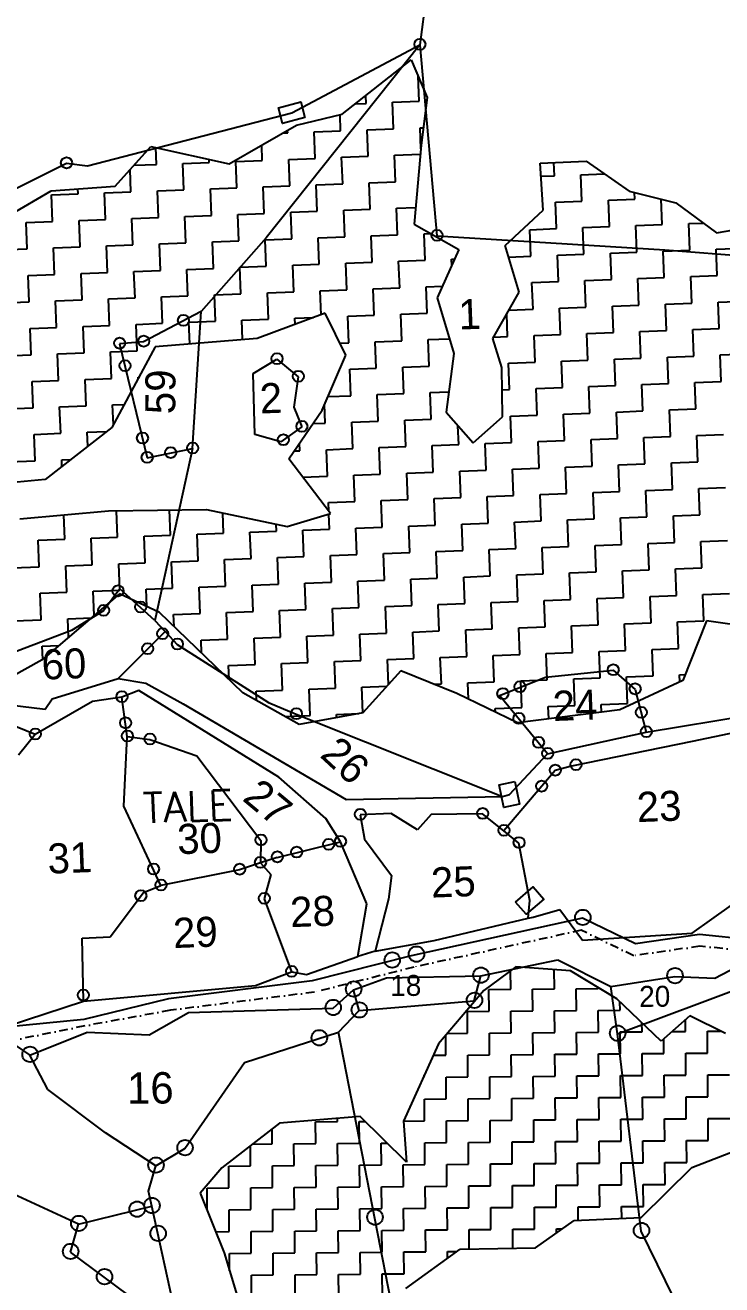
# Model space of a CAD drawing. Header units: metres. Extents: x 291285 to 296393, y 1982985 to 1990470.
# Drawn here: x 292366 to 292771, y 1986529 to 1987261 of the extents above; entities that cross this region are included whole.
import ezdxf

# ---------------------------------------------------------------- set-up
doc = ezdxf.new("R2010")
doc.units = ezdxf.units.M
doc.linetypes.add('DASHDOT', pattern=[1, 0.5, -0.25, 0, -0.25])
for name, color, linetype in [('OFF', 1, 'Continuous'), ('POLY_HATCH', 12, 'Continuous'), ('POLY_PARCEL', 6, 'Continuous'), ('POLY_ROAD', 30, 'Continuous'), ('POLY_WATER', 4, 'Continuous'), ('SYM_STONE', 1, 'Continuous'), ('TEXT_MAPIN', 7, 'Continuous'), ('TEXT_PARCEL', 7, 'Continuous'), ('V_BOUND_LINE', 7, 'Continuous'), ('V_BOUND_STREAM_LINE', 7, 'DASHDOT')]:
    doc.layers.add(name, color=color, linetype=linetype)
doc.styles.get("Standard").update_dxf_attribs({"font": 'simplex.shx'})
doc.styles.add('TEXT_MAP', font='')
doc.styles.get('TEXT_MAP').set_extended_font_data('Kruti Dev 050')

msp = doc.modelspace()

# ---------------------------------------------------------------- linework, layer by layer
for points in [[(292528.97, 1987207.7), (292515.9, 1987204.3), (292513.56, 1987213.34), (292526.62, 1987216.74)], [(292650.98, 1986821.93), (292653.79, 1986808.73), (292644.65, 1986806.78), (292641.84, 1986819.99)], [(292651.48, 1986751.86), (292661.69, 1986760.69), (292667.8, 1986753.62), (292657.58, 1986744.8)]]:
    msp.add_lwpolyline(points, close=True)
at = {"layer": 'OFF'}
msp.add_line((292569.85, 1986723.25), (292559.66, 1986720.15), dxfattribs=at)
at = {"layer": 'POLY_HATCH'}
for p, q in [((292550.65, 1987209.56), (292590.71, 1987241.21)), ((292590.71, 1987241.21), (292600.07, 1987219.31)), ((292600.07, 1987219.31), (292596.54, 1987191.68)), ((292524.03, 1987203.3), (292550.65, 1987209.56)), ((292484.93, 1987180.86), (292524.03, 1987203.3)), ((292596.54, 1987191.68), (292592.41, 1987145.7)), ((292418.61, 1987167.84), (292439.34, 1987190.89)), ((292439.34, 1987190.89), (292484.93, 1987180.86)), ((292665.73, 1987181.24), (292692.55, 1987182.27)), ((292667.44, 1987153.81), (292665.73, 1987181.24)), ((292692.55, 1987182.27), (292717.46, 1987164.89)), ((292357.67, 1987151.1), (292381.37, 1987165.1)), ((292381.37, 1987165.1), (292418.61, 1987167.84)), ((292717.46, 1987164.89), (292744.58, 1987158.07)), ((292744.58, 1987158.07), (292768.17, 1987140.65)), ((292645.29, 1987133.32), (292667.44, 1987153.81)), ((292592.41, 1987145.7), (292618.52, 1987130.99)), ((292768.17, 1987140.65), (292797.46, 1987145.7)), ((292653.54, 1987106.14), (292645.29, 1987133.32)), ((292618.52, 1987130.99), (292605.84, 1987103)), ((292638.19, 1987079.37), (292653.54, 1987106.14)), ((292605.84, 1987103), (292615.59, 1987070.65)), ((292540.67, 1987093.96), (292501.27, 1987079.36)), ((292552.74, 1987069.55), (292540.67, 1987093.96)), ((292441.84, 1987074.46), (292416.77, 1987027.68)), ((292501.27, 1987079.36), (292441.84, 1987074.46)), ((292643.42, 1987062.55), (292638.19, 1987079.37)), ((292538.9, 1987037.59), (292552.74, 1987069.55)), ((292615.59, 1987070.65), (292611.01, 1987036.43)), ((292643.87, 1987033.76), (292643.42, 1987062.55)), ((292519.67, 1987009.36), (292538.9, 1987037.59)), ((292611.01, 1987036.43), (292626.76, 1987018.7)), ((292626.76, 1987018.7), (292643.87, 1987033.76)), ((292416.77, 1987027.68), (292377.97, 1986997.39)), ((292543.82, 1986977.56), (292519.67, 1987009.36)), ((292377.97, 1986997.39), (292332.94, 1986993.04)), ((292363.12, 1986974.56), (292414.7, 1986979.15)), ((292414.7, 1986979.15), (292471.66, 1986980.03)), ((292471.66, 1986980.03), (292518.56, 1986970.04)), ((292518.56, 1986970.04), (292543.82, 1986977.56)), ((292421.14, 1986930.96), (292376.09, 1986892.57)), ((292444.48, 1986920.07), (292421.14, 1986930.96)), ((292492.78, 1986873.48), (292444.48, 1986920.07)), ((292762.4, 1986915.23), (292748.66, 1986880.66)), ((292798.63, 1986910.07), (292762.4, 1986915.23)), ((292376.09, 1986892.57), (292343.38, 1986874.3)), ((292584.67, 1986886.16), (292562.67, 1986861.75)), ((292617.27, 1986873.01), (292584.67, 1986886.16)), ((292748.66, 1986880.66), (292711.97, 1986863.55)), ((292525.59, 1986855.09), (292492.78, 1986873.48)), ((292652.64, 1986856.04), (292617.27, 1986873.01)), ((292711.97, 1986863.55), (292652.64, 1986856.04)), ((292562.67, 1986861.75), (292525.59, 1986855.09)), ((292651.58, 1986714.21), (292633.03, 1986700.46)), ((292683.37, 1986711.95), (292651.58, 1986714.21)), ((292710.23, 1986695.54), (292683.37, 1986711.95)), ((292633.03, 1986700.46), (292606.56, 1986669.5)), ((292736.15, 1986671.06), (292710.23, 1986695.54)), ((292752.68, 1986685.81), (292736.15, 1986671.06)), ((292773.44, 1986675.4), (292752.68, 1986685.81)), ((292606.56, 1986669.5), (292586.25, 1986624.48)), ((292514.14, 1986623.39), (292480.56, 1986597.42)), ((292561.01, 1986627.3), (292514.14, 1986623.39)), ((292587.96, 1986600.81), (292561.01, 1986627.3)), ((292586.25, 1986624.48), (292587.96, 1986600.81)), ((292753.9, 1986597.63), (292789.59, 1986611.53)), ((292480.56, 1986597.42), (292468.08, 1986582.7)), ((292724.38, 1986568.67), (292753.9, 1986597.63)), ((292468.08, 1986582.7), (292481.98, 1986548.04)), ((292663, 1986551.03), (292685.57, 1986566.84)), ((292685.57, 1986566.84), (292724.38, 1986568.67)), ((292481.98, 1986548.04), (292491.83, 1986515.37)), ((292587.55, 1986527.24), (292619.13, 1986550.17)), ((292619.13, 1986550.17), (292663, 1986551.03))]:
    msp.add_line(p, q, dxfattribs=at)
at = {"layer": 'POLY_HATCH', "linetype": 'Continuous'}
for p, q in [((292578.93, 1987231.9), (292579.32, 1987231.92)), ((292579.32, 1987231.92), (292579.31, 1987232.2)), ((292595.3, 1987217.12), (292594.73, 1987231.8)), ((292558.43, 1987215.7), (292564.52, 1987215.94)), ((292564.52, 1987215.94), (292564.35, 1987220.38)), ((292579.91, 1987216.53), (292595.3, 1987217.12)), ((292580.5, 1987201.14), (292579.91, 1987216.53)), ((292549.72, 1987199.96), (292549.37, 1987209.26)), ((292515.96, 1987198.67), (292518.95, 1987198.78)), ((292518.95, 1987198.78), (292518.89, 1987200.35)), ((292534.34, 1987199.37), (292549.72, 1987199.96)), ((292534.92, 1987183.98), (292534.34, 1987199.37)), ((292565.11, 1987200.55), (292580.5, 1987201.14)), ((292565.7, 1987185.16), (292565.11, 1987200.55)), ((292595.89, 1987201.73), (292597.83, 1987201.8)), ((292596.35, 1987189.57), (292595.89, 1987201.73)), ((292504.15, 1987182.8), (292503.81, 1987191.69)), ((292442.6, 1987180.44), (292442.22, 1987190.26)), ((292550.31, 1987184.57), (292565.7, 1987185.16)), ((292550.9, 1987169.18), (292550.31, 1987184.57)), ((292581.09, 1987185.75), (292596.06, 1987186.33)), ((292581.68, 1987170.36), (292581.09, 1987185.75)), ((292427.8, 1987164.47), (292427.3, 1987177.5)), ((292429.49, 1987179.94), (292442.6, 1987180.44)), ((292457.99, 1987181.03), (292473.37, 1987181.62)), ((292458.57, 1987165.65), (292457.99, 1987181.03)), ((292473.37, 1987181.62), (292473.3, 1987183.42)), ((292488.76, 1987182.21), (292504.15, 1987182.8)), ((292489.35, 1987166.82), (292488.76, 1987182.21)), ((292519.54, 1987183.39), (292534.92, 1987183.98)), ((292520.13, 1987168), (292519.54, 1987183.39)), ((292674.01, 1987173.9), (292673.71, 1987181.54)), ((292566.29, 1987169.77), (292581.68, 1987170.36)), ((292566.88, 1987154.39), (292566.29, 1987169.77)), ((292666.21, 1987173.6), (292674.01, 1987173.9)), ((292689.39, 1987174.49), (292702.95, 1987175.01)), ((292689.98, 1987159.1), (292689.39, 1987174.49)), ((292381.63, 1987162.7), (292397.02, 1987163.29)), ((292382.22, 1987147.31), (292381.63, 1987162.7)), ((292397.02, 1987163.29), (292396.91, 1987166.25)), ((292412.41, 1987163.88), (292427.8, 1987164.47)), ((292413, 1987148.49), (292412.41, 1987163.88)), ((292443.19, 1987165.06), (292458.57, 1987165.65)), ((292443.78, 1987149.67), (292443.19, 1987165.06)), ((292473.96, 1987166.24), (292489.35, 1987166.82)), ((292474.55, 1987150.85), (292473.96, 1987166.24)), ((292504.74, 1987167.41), (292520.13, 1987168)), ((292505.33, 1987152.03), (292504.74, 1987167.41)), ((292535.51, 1987168.59), (292550.9, 1987169.18)), ((292536.1, 1987153.21), (292535.51, 1987168.59)), ((292720.76, 1987160.28), (292720.61, 1987164.1)), ((292582.27, 1987154.98), (292593.28, 1987155.4)), ((292582.86, 1987139.59), (292582.27, 1987154.98)), ((292674.6, 1987158.51), (292689.98, 1987159.1)), ((292675.19, 1987143.13), (292674.6, 1987158.51)), ((292705.37, 1987159.69), (292720.76, 1987160.28)), ((292705.96, 1987144.31), (292705.37, 1987159.69)), ((292736.74, 1987145.48), (292736.17, 1987160.19)), ((292397.61, 1987147.9), (292413, 1987148.49)), ((292398.2, 1987132.51), (292397.61, 1987147.9)), ((292428.39, 1987149.08), (292443.78, 1987149.67)), ((292428.98, 1987133.69), (292428.39, 1987149.08)), ((292459.16, 1987150.26), (292474.55, 1987150.85)), ((292459.75, 1987134.87), (292459.16, 1987150.26)), ((292489.94, 1987151.44), (292505.33, 1987152.03)), ((292490.53, 1987136.05), (292489.94, 1987151.44)), ((292520.72, 1987152.62), (292536.1, 1987153.21)), ((292521.31, 1987137.23), (292520.72, 1987152.62)), ((292551.49, 1987153.8), (292566.88, 1987154.39)), ((292552.08, 1987138.41), (292551.49, 1987153.8)), ((292366.84, 1987146.72), (292382.22, 1987147.31)), ((292367.43, 1987131.33), (292366.84, 1987146.72)), ((292598.25, 1987140.18), (292601.95, 1987140.32)), ((292598.84, 1987124.79), (292598.25, 1987140.18)), ((292659.8, 1987142.54), (292675.19, 1987143.13)), ((292660.39, 1987127.15), (292659.8, 1987142.54)), ((292690.57, 1987143.72), (292705.96, 1987144.31)), ((292691.16, 1987128.33), (292690.57, 1987143.72)), ((292721.35, 1987144.89), (292736.74, 1987145.48)), ((292721.94, 1987129.51), (292721.35, 1987144.89)), ((292752.13, 1987146.07), (292760.4, 1987146.39)), ((292752.72, 1987130.69), (292752.13, 1987146.07)), ((292413.59, 1987133.1), (292428.98, 1987133.69)), ((292414.18, 1987117.71), (292413.59, 1987133.1)), ((292444.37, 1987134.28), (292459.75, 1987134.87)), ((292444.96, 1987118.89), (292444.37, 1987134.28)), ((292475.14, 1987135.46), (292490.53, 1987136.05)), ((292475.73, 1987120.07), (292475.14, 1987135.46)), ((292505.92, 1987136.64), (292521.31, 1987137.23)), ((292506.51, 1987121.25), (292505.92, 1987136.64)), ((292536.69, 1987137.82), (292552.08, 1987138.41)), ((292537.28, 1987122.43), (292536.69, 1987137.82)), ((292567.47, 1987139), (292582.86, 1987139.59)), ((292568.06, 1987123.61), (292567.47, 1987139)), ((292352.04, 1987130.74), (292367.43, 1987131.33)), ((292382.81, 1987131.92), (292398.2, 1987132.51)), ((292383.4, 1987116.53), (292382.81, 1987131.92)), ((292647.32, 1987126.65), (292660.39, 1987127.15)), ((292675.78, 1987127.74), (292691.16, 1987128.33)), ((292676.37, 1987112.35), (292675.78, 1987127.74)), ((292706.55, 1987128.92), (292721.94, 1987129.51)), ((292707.14, 1987113.53), (292706.55, 1987128.92)), ((292737.33, 1987130.1), (292752.72, 1987130.69)), ((292737.92, 1987114.71), (292737.33, 1987130.1)), ((292768.1, 1987131.28), (292783.49, 1987131.87)), ((292768.69, 1987115.89), (292768.1, 1987131.28)), ((292429.57, 1987118.3), (292444.96, 1987118.89)), ((292430.16, 1987102.91), (292429.57, 1987118.3)), ((292460.34, 1987119.48), (292475.73, 1987120.07)), ((292460.93, 1987104.09), (292460.34, 1987119.48)), ((292491.12, 1987120.66), (292506.51, 1987121.25)), ((292491.71, 1987105.27), (292491.12, 1987120.66)), ((292521.9, 1987121.84), (292537.28, 1987122.43)), ((292522.49, 1987106.45), (292521.9, 1987121.84)), ((292552.67, 1987123.02), (292568.06, 1987123.61)), ((292553.26, 1987107.63), (292552.67, 1987123.02)), ((292583.45, 1987124.2), (292598.84, 1987124.79)), ((292584.04, 1987108.81), (292583.45, 1987124.2)), ((292614.22, 1987125.38), (292616.01, 1987125.45)), ((292614.36, 1987121.81), (292614.22, 1987125.38)), ((292368.02, 1987115.94), (292383.4, 1987116.53)), ((292368.61, 1987100.56), (292368.02, 1987115.94)), ((292398.79, 1987117.12), (292414.18, 1987117.71)), ((292399.38, 1987101.73), (292398.79, 1987117.12)), ((292660.98, 1987111.76), (292676.37, 1987112.35)), ((292661.57, 1987096.37), (292660.98, 1987111.76)), ((292691.75, 1987112.94), (292707.14, 1987113.53)), ((292692.34, 1987097.55), (292691.75, 1987112.94)), ((292722.53, 1987114.12), (292737.92, 1987114.71)), ((292723.12, 1987098.73), (292722.53, 1987114.12)), ((292753.31, 1987115.3), (292768.69, 1987115.89)), ((292753.89, 1987099.91), (292753.31, 1987115.3)), ((292445.55, 1987103.5), (292460.93, 1987104.09)), ((292476.32, 1987104.68), (292491.71, 1987105.27)), ((292476.91, 1987089.3), (292476.32, 1987104.68)), ((292507.1, 1987105.86), (292522.49, 1987106.45)), ((292507.69, 1987090.47), (292507.1, 1987105.86)), ((292537.87, 1987107.04), (292553.26, 1987107.63)), ((292538.41, 1987093.12), (292537.87, 1987107.04)), ((292568.65, 1987108.22), (292584.04, 1987108.81)), ((292569.24, 1987092.83), (292568.65, 1987108.22)), ((292599.43, 1987109.4), (292608.9, 1987109.76)), ((292600.02, 1987094.01), (292599.43, 1987109.4)), ((292353.22, 1987099.97), (292368.61, 1987100.56)), ((292383.99, 1987101.14), (292399.38, 1987101.73)), ((292384.58, 1987085.76), (292383.99, 1987101.14)), ((292414.77, 1987102.32), (292430.16, 1987102.91)), ((292415.36, 1987086.94), (292414.77, 1987102.32)), ((292446.14, 1987088.12), (292445.55, 1987103.5)), ((292647.63, 1987095.84), (292661.57, 1987096.37)), ((292676.95, 1987096.96), (292692.34, 1987097.55)), ((292677.54, 1987081.57), (292676.95, 1987096.96)), ((292707.73, 1987098.14), (292723.12, 1987098.73)), ((292708.32, 1987082.75), (292707.73, 1987098.14)), ((292738.51, 1987099.32), (292753.89, 1987099.91)), ((292739.1, 1987083.93), (292738.51, 1987099.32)), ((292769.28, 1987100.5), (292784.67, 1987101.09)), ((292769.87, 1987085.11), (292769.28, 1987100.5)), ((292461.52, 1987088.71), (292476.91, 1987089.3)), ((292492.3, 1987089.89), (292507.69, 1987090.47)), ((292492.73, 1987078.65), (292492.3, 1987089.89)), ((292523.08, 1987091.06), (292533.98, 1987091.48)), ((292523.21, 1987087.49), (292523.08, 1987091.06)), ((292553.85, 1987092.24), (292569.24, 1987092.83)), ((292554.44, 1987076.86), (292553.85, 1987092.24)), ((292584.63, 1987093.42), (292600.02, 1987094.01)), ((292585.22, 1987078.04), (292584.63, 1987093.42)), ((292646.77, 1987080.39), (292646.27, 1987093.46)), ((292369.2, 1987085.17), (292384.58, 1987085.76)), ((292369.79, 1987069.78), (292369.2, 1987085.17)), ((292399.97, 1987086.35), (292415.36, 1987086.94)), ((292400.56, 1987070.96), (292399.97, 1987086.35)), ((292430.75, 1987087.53), (292446.14, 1987088.12)), ((292431.34, 1987072.14), (292430.75, 1987087.53)), ((292462.01, 1987076.12), (292461.52, 1987088.71)), ((292692.93, 1987082.16), (292708.32, 1987082.75)), ((292693.52, 1987066.78), (292692.93, 1987082.16)), ((292723.71, 1987083.34), (292739.1, 1987083.93)), ((292724.3, 1987067.96), (292723.71, 1987083.34)), ((292754.48, 1987084.52), (292769.87, 1987085.11)), ((292755.07, 1987069.13), (292754.48, 1987084.52)), ((292549.23, 1987076.66), (292554.44, 1987076.86)), ((292569.83, 1987077.45), (292585.22, 1987078.04)), ((292570.42, 1987062.06), (292569.83, 1987077.45)), ((292600.6, 1987078.63), (292613.04, 1987079.1)), ((292601.19, 1987063.24), (292600.6, 1987078.63)), ((292638.6, 1987080.08), (292646.77, 1987080.39)), ((292662.16, 1987080.98), (292677.54, 1987081.57)), ((292662.75, 1987065.6), (292662.16, 1987080.98)), ((292354.4, 1987069.19), (292369.79, 1987069.78)), ((292385.17, 1987070.37), (292400.56, 1987070.96)), ((292385.76, 1987054.98), (292385.17, 1987070.37)), ((292415.95, 1987071.55), (292431.34, 1987072.14)), ((292416.54, 1987056.16), (292415.95, 1987071.55)), ((292708.91, 1987067.37), (292724.3, 1987067.96)), ((292709.5, 1987051.98), (292708.91, 1987067.37)), ((292739.69, 1987068.54), (292755.07, 1987069.13)), ((292740.28, 1987053.16), (292739.69, 1987068.54)), ((292770.46, 1987069.72), (292785.85, 1987070.31)), ((292771.05, 1987054.34), (292770.46, 1987069.72)), ((292555.03, 1987061.47), (292570.42, 1987062.06)), ((292555.62, 1987046.08), (292555.03, 1987061.47)), ((292585.81, 1987062.65), (292601.19, 1987063.24)), ((292586.4, 1987047.26), (292585.81, 1987062.65)), ((292647.36, 1987065.01), (292662.75, 1987065.6)), ((292647.95, 1987049.62), (292647.36, 1987065.01)), ((292678.13, 1987066.19), (292693.52, 1987066.78)), ((292678.72, 1987050.8), (292678.13, 1987066.19)), ((292370.38, 1987054.39), (292385.76, 1987054.98)), ((292370.96, 1987039), (292370.38, 1987054.39)), ((292401.15, 1987055.57), (292416.54, 1987056.16)), ((292401.74, 1987040.18), (292401.15, 1987055.57)), ((292431.93, 1987056.75), (292432.36, 1987056.77)), ((292431.96, 1987056.01), (292431.93, 1987056.75)), ((292724.89, 1987052.57), (292740.28, 1987053.16)), ((292725.48, 1987037.18), (292724.89, 1987052.57)), ((292755.66, 1987053.75), (292771.05, 1987054.34)), ((292756.25, 1987038.36), (292755.66, 1987053.75)), ((292542.36, 1987045.57), (292555.62, 1987046.08)), ((292571.01, 1987046.67), (292586.4, 1987047.26)), ((292571.6, 1987031.28), (292571.01, 1987046.67)), ((292601.78, 1987047.85), (292612.59, 1987048.26)), ((292602.37, 1987032.46), (292601.78, 1987047.85)), ((292643.62, 1987049.45), (292647.95, 1987049.62)), ((292663.34, 1987050.21), (292678.72, 1987050.8)), ((292663.93, 1987034.82), (292663.34, 1987050.21)), ((292694.11, 1987051.39), (292709.5, 1987051.98)), ((292694.7, 1987036), (292694.11, 1987051.39)), ((292355.58, 1987038.41), (292370.96, 1987039)), ((292386.35, 1987039.59), (292401.74, 1987040.18)), ((292386.94, 1987024.21), (292386.35, 1987039.59)), ((292417.13, 1987040.77), (292423.93, 1987041.03)), ((292417.57, 1987029.17), (292417.13, 1987040.77)), ((292540.82, 1987030.1), (292540.4, 1987041.06)), ((292740.87, 1987037.77), (292756.25, 1987038.36)), ((292741.46, 1987022.38), (292740.87, 1987037.77)), ((292556.21, 1987030.69), (292571.6, 1987031.28)), ((292556.8, 1987015.3), (292556.21, 1987030.69)), ((292586.99, 1987031.87), (292602.37, 1987032.46)), ((292587.58, 1987016.48), (292586.99, 1987031.87)), ((292648.54, 1987034.23), (292663.93, 1987034.82)), ((292649.13, 1987018.84), (292648.54, 1987034.23)), ((292679.31, 1987035.41), (292694.7, 1987036)), ((292679.9, 1987020.02), (292679.31, 1987035.41)), ((292710.09, 1987036.59), (292725.48, 1987037.18)), ((292710.68, 1987021.2), (292710.09, 1987036.59)), ((292371.55, 1987023.62), (292386.94, 1987024.21)), ((292372.14, 1987008.23), (292371.55, 1987023.62)), ((292402.33, 1987024.79), (292413.64, 1987025.23)), ((292402.64, 1987016.65), (292402.33, 1987024.79)), ((292533.61, 1987029.83), (292540.82, 1987030.1)), ((292618.35, 1987017.66), (292617.93, 1987028.64)), ((292756.84, 1987022.97), (292772.23, 1987023.56)), ((292526.02, 1987014.12), (292525.86, 1987018.44)), ((292572.19, 1987015.89), (292587.58, 1987016.48)), ((292572.78, 1987000.51), (292572.19, 1987015.89)), ((292602.96, 1987017.07), (292618.35, 1987017.66)), ((292603.55, 1987001.69), (292602.96, 1987017.07)), ((292633.74, 1987018.25), (292649.13, 1987018.84)), ((292634.33, 1987002.86), (292633.74, 1987018.25)), ((292664.52, 1987019.43), (292679.9, 1987020.02)), ((292665.11, 1987004.04), (292664.52, 1987019.43)), ((292695.29, 1987020.61), (292710.68, 1987021.2)), ((292695.88, 1987005.22), (292695.29, 1987020.61)), ((292726.07, 1987021.79), (292741.46, 1987022.38)), ((292726.66, 1987006.4), (292726.07, 1987021.79)), ((292757.43, 1987007.58), (292756.84, 1987022.97)), ((292387.53, 1987008.82), (292392.88, 1987009.02)), ((292387.68, 1987004.96), (292387.53, 1987008.82)), ((292522.83, 1987014), (292526.02, 1987014.12)), ((292541.41, 1987014.71), (292556.8, 1987015.3)), ((292542, 1986999.33), (292541.41, 1987014.71)), ((292356.76, 1987007.64), (292372.14, 1987008.23)), ((292588.17, 1987001.1), (292603.55, 1987001.69)), ((292588.76, 1986985.71), (292588.17, 1987001.1)), ((292618.94, 1987002.28), (292634.33, 1987002.86)), ((292619.53, 1986986.89), (292618.94, 1987002.28)), ((292649.72, 1987003.45), (292665.11, 1987004.04)), ((292650.31, 1986988.07), (292649.72, 1987003.45)), ((292680.49, 1987004.63), (292695.88, 1987005.22)), ((292681.08, 1986989.25), (292680.49, 1987004.63)), ((292711.27, 1987005.81), (292726.66, 1987006.4)), ((292711.86, 1986990.43), (292711.27, 1987005.81)), ((292742.05, 1987006.99), (292757.43, 1987007.58)), ((292742.63, 1986991.61), (292742.05, 1987006.99)), ((292527.71, 1986998.78), (292542, 1986999.33)), ((292557.39, 1986999.92), (292572.78, 1987000.51)), ((292557.98, 1986984.53), (292557.39, 1986999.92)), ((292604.14, 1986986.3), (292619.53, 1986986.89)), ((292634.92, 1986987.48), (292650.31, 1986988.07)), ((292635.51, 1986972.09), (292634.92, 1986987.48)), ((292665.7, 1986988.66), (292681.08, 1986989.25)), ((292666.28, 1986973.27), (292665.7, 1986988.66)), ((292696.47, 1986989.84), (292711.86, 1986990.43)), ((292697.06, 1986974.45), (292696.47, 1986989.84)), ((292727.25, 1986991.02), (292742.63, 1986991.61)), ((292727.84, 1986975.63), (292727.25, 1986991.02)), ((292758.02, 1986992.19), (292773.41, 1986992.78)), ((292758.61, 1986976.81), (292758.02, 1986992.19)), ((292419.49, 1986979.22), (292419.78, 1986979.23)), ((292420.08, 1986963.83), (292419.49, 1986979.22)), ((292450.85, 1986965.01), (292450.29, 1986979.7)), ((292542.59, 1986983.94), (292557.98, 1986984.53)), ((292542.78, 1986978.92), (292542.59, 1986983.94)), ((292573.37, 1986985.12), (292588.76, 1986985.71)), ((292573.96, 1986969.73), (292573.37, 1986985.12)), ((292604.73, 1986970.91), (292604.14, 1986986.3)), ((292389.3, 1986962.65), (292388.76, 1986976.84)), ((292481.63, 1986966.19), (292481.18, 1986978)), ((292543.18, 1986968.55), (292542.85, 1986977.27)), ((292620.12, 1986971.5), (292635.51, 1986972.09)), ((292650.9, 1986972.68), (292666.28, 1986973.27)), ((292651.49, 1986957.29), (292650.9, 1986972.68)), ((292681.67, 1986973.86), (292697.06, 1986974.45)), ((292682.26, 1986958.47), (292681.67, 1986973.86)), ((292712.45, 1986975.04), (292727.84, 1986975.63)), ((292713.04, 1986959.65), (292712.45, 1986975.04)), ((292743.22, 1986976.22), (292758.61, 1986976.81)), ((292743.81, 1986960.83), (292743.22, 1986976.22)), ((292435.47, 1986964.42), (292450.85, 1986965.01)), ((292466.24, 1986965.6), (292481.63, 1986966.19)), ((292466.83, 1986950.21), (292466.24, 1986965.6)), ((292497.02, 1986966.78), (292512.41, 1986967.37)), ((292497.61, 1986951.39), (292497.02, 1986966.78)), ((292512.41, 1986967.37), (292512.25, 1986971.39)), ((292527.79, 1986967.96), (292543.18, 1986968.55)), ((292528.38, 1986952.57), (292527.79, 1986967.96)), ((292558.57, 1986969.14), (292573.96, 1986969.73)), ((292559.16, 1986953.75), (292558.57, 1986969.14)), ((292589.35, 1986970.32), (292604.73, 1986970.91)), ((292589.93, 1986954.93), (292589.35, 1986970.32)), ((292620.71, 1986956.11), (292620.12, 1986971.5)), ((292373.91, 1986962.06), (292389.3, 1986962.65)), ((292374.5, 1986946.68), (292373.91, 1986962.06)), ((292404.69, 1986963.24), (292420.08, 1986963.83)), ((292405.28, 1986947.85), (292404.69, 1986963.24)), ((292436.06, 1986949.03), (292435.47, 1986964.42)), ((292636.1, 1986956.7), (292651.49, 1986957.29)), ((292666.87, 1986957.88), (292682.26, 1986958.47)), ((292667.46, 1986942.49), (292666.87, 1986957.88)), ((292697.65, 1986959.06), (292713.04, 1986959.65)), ((292698.24, 1986943.67), (292697.65, 1986959.06)), ((292728.43, 1986960.24), (292743.81, 1986960.83)), ((292729.02, 1986944.85), (292728.43, 1986960.24)), ((292759.2, 1986961.42), (292774.59, 1986962.01)), ((292759.79, 1986946.03), (292759.2, 1986961.42)), ((292451.44, 1986949.62), (292466.83, 1986950.21)), ((292482.22, 1986950.8), (292497.61, 1986951.39)), ((292482.81, 1986935.42), (292482.22, 1986950.8)), ((292512.99, 1986951.98), (292528.38, 1986952.57)), ((292513.58, 1986936.6), (292512.99, 1986951.98)), ((292543.77, 1986953.16), (292559.16, 1986953.75)), ((292544.36, 1986937.77), (292543.77, 1986953.16)), ((292574.55, 1986954.34), (292589.93, 1986954.93)), ((292575.14, 1986938.95), (292574.55, 1986954.34)), ((292605.32, 1986955.52), (292620.71, 1986956.11)), ((292605.91, 1986940.13), (292605.32, 1986955.52)), ((292636.69, 1986941.31), (292636.1, 1986956.7)), ((292359.12, 1986946.09), (292374.5, 1986946.68)), ((292389.89, 1986947.27), (292405.28, 1986947.85)), ((292390.48, 1986931.88), (292389.89, 1986947.27)), ((292420.67, 1986948.44), (292436.06, 1986949.03)), ((292421.26, 1986933.06), (292420.67, 1986948.44)), ((292452.03, 1986934.24), (292451.44, 1986949.62)), ((292682.85, 1986943.08), (292698.24, 1986943.67)), ((292683.44, 1986927.69), (292682.85, 1986943.08)), ((292713.63, 1986944.26), (292729.02, 1986944.85)), ((292714.22, 1986928.87), (292713.63, 1986944.26)), ((292744.4, 1986945.44), (292759.79, 1986946.03)), ((292744.99, 1986930.05), (292744.4, 1986945.44)), ((292467.42, 1986934.83), (292482.81, 1986935.42)), ((292498.2, 1986936.01), (292513.58, 1986936.6)), ((292498.79, 1986920.62), (292498.2, 1986936.01)), ((292528.97, 1986937.18), (292544.36, 1986937.77)), ((292529.56, 1986921.8), (292528.97, 1986937.18)), ((292559.75, 1986938.36), (292575.14, 1986938.95)), ((292560.34, 1986922.98), (292559.75, 1986938.36)), ((292590.52, 1986939.54), (292605.91, 1986940.13)), ((292591.11, 1986924.16), (292590.52, 1986939.54)), ((292621.3, 1986940.72), (292636.69, 1986941.31)), ((292621.89, 1986925.34), (292621.3, 1986940.72)), ((292652.08, 1986941.9), (292667.46, 1986942.49)), ((292652.67, 1986926.51), (292652.08, 1986941.9)), ((292375.09, 1986931.29), (292390.48, 1986931.88)), ((292375.68, 1986915.9), (292375.09, 1986931.29)), ((292405.87, 1986932.47), (292421.26, 1986933.06)), ((292406.41, 1986918.41), (292405.87, 1986932.47)), ((292436.64, 1986933.65), (292452.03, 1986934.24)), ((292437.03, 1986923.54), (292436.64, 1986933.65)), ((292468.01, 1986919.44), (292467.42, 1986934.83)), ((292698.83, 1986928.28), (292714.22, 1986928.87)), ((292699.42, 1986912.9), (292698.83, 1986928.28)), ((292729.61, 1986929.46), (292744.99, 1986930.05)), ((292730.2, 1986914.08), (292729.61, 1986929.46)), ((292760.38, 1986930.64), (292775.77, 1986931.23)), ((292760.97, 1986915.25), (292760.38, 1986930.64)), ((292483.4, 1986920.03), (292498.79, 1986920.62)), ((292514.17, 1986921.21), (292529.56, 1986921.8)), ((292514.76, 1986905.82), (292514.17, 1986921.21)), ((292544.95, 1986922.39), (292560.34, 1986922.98)), ((292545.54, 1986907), (292544.95, 1986922.39)), ((292575.73, 1986923.57), (292591.11, 1986924.16)), ((292576.32, 1986908.18), (292575.73, 1986923.57)), ((292606.5, 1986924.75), (292621.89, 1986925.34)), ((292607.09, 1986909.36), (292606.5, 1986924.75)), ((292637.28, 1986925.93), (292652.67, 1986926.51)), ((292637.87, 1986910.54), (292637.28, 1986925.93)), ((292668.05, 1986927.1), (292683.44, 1986927.69)), ((292668.64, 1986911.72), (292668.05, 1986927.1)), ((292360.29, 1986915.31), (292375.68, 1986915.9)), ((292391.07, 1986916.49), (292404.78, 1986917.01)), ((292391.48, 1986905.69), (292391.07, 1986916.49)), ((292452.62, 1986918.85), (292468.01, 1986919.44)), ((292452.89, 1986911.96), (292452.62, 1986918.85)), ((292483.99, 1986904.64), (292483.4, 1986920.03)), ((292714.81, 1986913.49), (292730.2, 1986914.08)), ((292715.4, 1986898.1), (292714.81, 1986913.49)), ((292745.58, 1986914.67), (292760.97, 1986915.25)), ((292746.17, 1986899.28), (292745.58, 1986914.67)), ((292530.15, 1986906.41), (292545.54, 1986907)), ((292530.74, 1986891.02), (292530.15, 1986906.41)), ((292560.93, 1986907.59), (292576.32, 1986908.18)), ((292561.52, 1986892.2), (292560.93, 1986907.59)), ((292591.7, 1986908.77), (292607.09, 1986909.36)), ((292592.29, 1986893.38), (292591.7, 1986908.77)), ((292622.48, 1986909.95), (292637.87, 1986910.54)), ((292623.07, 1986894.56), (292622.48, 1986909.95)), ((292653.26, 1986911.13), (292668.64, 1986911.72)), ((292653.85, 1986895.74), (292653.26, 1986911.13)), ((292684.03, 1986912.31), (292699.42, 1986912.9)), ((292684.62, 1986896.92), (292684.03, 1986912.31)), ((292376.27, 1986900.51), (292385.84, 1986900.88)), ((292376.56, 1986892.97), (292376.27, 1986900.51)), ((292468.6, 1986904.05), (292483.99, 1986904.64)), ((292468.89, 1986896.52), (292468.6, 1986904.05)), ((292499.38, 1986905.23), (292514.76, 1986905.82)), ((292499.97, 1986889.84), (292499.38, 1986905.23)), ((292730.79, 1986898.69), (292746.17, 1986899.28)), ((292731.38, 1986883.3), (292730.79, 1986898.69)), ((292546.13, 1986891.61), (292561.52, 1986892.2)), ((292546.72, 1986876.22), (292546.13, 1986891.61)), ((292576.91, 1986892.79), (292592.29, 1986893.38)), ((292577.47, 1986878.17), (292576.91, 1986892.79)), ((292607.68, 1986893.97), (292623.07, 1986894.56)), ((292608.27, 1986878.58), (292607.68, 1986893.97)), ((292638.46, 1986895.15), (292653.85, 1986895.74)), ((292639.05, 1986879.76), (292638.46, 1986895.15)), ((292669.23, 1986896.33), (292684.62, 1986896.92)), ((292669.82, 1986880.94), (292669.23, 1986896.33)), ((292700.01, 1986897.51), (292715.4, 1986898.1)), ((292700.6, 1986882.12), (292700.01, 1986897.51)), ((292484.58, 1986889.25), (292499.97, 1986889.84)), ((292484.89, 1986881.09), (292484.58, 1986889.25)), ((292515.35, 1986890.43), (292530.74, 1986891.02)), ((292515.94, 1986875.04), (292515.35, 1986890.43)), ((292746.76, 1986883.89), (292749.99, 1986884.01)), ((292562.11, 1986876.81), (292576.75, 1986877.37)), ((292562.68, 1986861.76), (292562.11, 1986876.81)), ((292603.88, 1986878.41), (292608.27, 1986878.58)), ((292623.66, 1986879.17), (292639.05, 1986879.76)), ((292624.02, 1986869.77), (292623.66, 1986879.17)), ((292654.44, 1986880.35), (292669.82, 1986880.94)), ((292655.03, 1986864.96), (292654.44, 1986880.35)), ((292685.21, 1986881.53), (292700.6, 1986882.12)), ((292685.8, 1986866.14), (292685.21, 1986881.53)), ((292715.99, 1986882.71), (292731.38, 1986883.3)), ((292716.58, 1986867.32), (292715.99, 1986882.71)), ((292746.92, 1986879.85), (292746.76, 1986883.89)), ((292500.56, 1986874.45), (292515.94, 1986875.04)), ((292500.76, 1986869), (292500.56, 1986874.45)), ((292531.33, 1986875.63), (292546.72, 1986876.22)), ((292531.92, 1986860.25), (292531.33, 1986875.63)), ((292639.64, 1986864.37), (292655.03, 1986864.96)), ((292639.72, 1986862.24), (292639.64, 1986864.37)), ((292670.41, 1986865.55), (292685.8, 1986866.14)), ((292670.69, 1986858.32), (292670.41, 1986865.55)), ((292701.19, 1986866.73), (292716.58, 1986867.32)), ((292701.36, 1986862.2), (292701.19, 1986866.73)), ((292517.39, 1986859.69), (292531.92, 1986860.25)), ((292547.31, 1986860.83), (292560.35, 1986861.33)), ((292547.38, 1986859.01), (292547.31, 1986860.83)), ((292648.65, 1986701.21), (292648.57, 1986711.98)), ((292651.17, 1986713.91), (292655.39, 1986713.94)), ((292674.01, 1986701.41), (292673.92, 1986712.63)), ((292635.97, 1986701.1), (292648.65, 1986701.21)), ((292636.08, 1986688.42), (292635.97, 1986701.1)), ((292661.33, 1986701.31), (292674.01, 1986701.41)), ((292661.44, 1986688.63), (292661.33, 1986701.31)), ((292686.69, 1986701.52), (292699.37, 1986701.62)), ((292686.8, 1986688.84), (292686.69, 1986701.52)), ((292699.37, 1986701.62), (292699.37, 1986702.18)), ((292712.16, 1986689.05), (292712.12, 1986693.76)), ((292623.4, 1986688.32), (292636.08, 1986688.42)), ((292623.5, 1986675.64), (292623.4, 1986688.32)), ((292648.76, 1986688.53), (292661.44, 1986688.63)), ((292648.86, 1986675.85), (292648.76, 1986688.53)), ((292674.12, 1986688.73), (292686.8, 1986688.84)), ((292674.22, 1986676.06), (292674.12, 1986688.73)), ((292699.48, 1986688.94), (292712.16, 1986689.05)), ((292699.58, 1986676.26), (292699.48, 1986688.94)), ((292724.94, 1986676.47), (292724.9, 1986681.7)), ((292750.3, 1986676.68), (292750.24, 1986683.64)), ((292610.93, 1986662.86), (292610.83, 1986674.5)), ((292611.73, 1986675.54), (292623.5, 1986675.64)), ((292636.18, 1986675.74), (292648.86, 1986675.85)), ((292636.29, 1986663.06), (292636.18, 1986675.74)), ((292661.54, 1986675.95), (292674.22, 1986676.06)), ((292661.64, 1986663.27), (292661.54, 1986675.95)), ((292686.9, 1986676.16), (292699.58, 1986676.26)), ((292687, 1986663.48), (292686.9, 1986676.16)), ((292712.26, 1986676.37), (292724.94, 1986676.47)), ((292712.36, 1986663.69), (292712.26, 1986676.37)), ((292737.72, 1986663.89), (292737.65, 1986672.4)), ((292742.37, 1986676.61), (292750.3, 1986676.68)), ((292762.98, 1986676.78), (292770.56, 1986676.84)), ((292763.08, 1986664.1), (292762.98, 1986676.78)), ((292603.53, 1986662.8), (292610.93, 1986662.86)), ((292623.61, 1986662.96), (292636.29, 1986663.06)), ((292623.71, 1986650.28), (292623.61, 1986662.96)), ((292648.96, 1986663.17), (292661.64, 1986663.27)), ((292649.07, 1986650.49), (292648.96, 1986663.17)), ((292674.32, 1986663.38), (292687, 1986663.48)), ((292674.43, 1986650.7), (292674.32, 1986663.38)), ((292699.68, 1986663.58), (292712.36, 1986663.69)), ((292699.79, 1986650.9), (292699.68, 1986663.58)), ((292725.04, 1986663.79), (292737.72, 1986663.89)), ((292725.15, 1986651.11), (292725.04, 1986663.79)), ((292750.4, 1986664), (292763.08, 1986664.1)), ((292750.5, 1986651.32), (292750.4, 1986664)), ((292597.79, 1986650.07), (292598.35, 1986650.07)), ((292598.35, 1986650.07), (292598.34, 1986651.29)), ((292611.03, 1986650.18), (292623.71, 1986650.28)), ((292611.13, 1986637.5), (292611.03, 1986650.18)), ((292636.39, 1986650.39), (292649.07, 1986650.49)), ((292636.49, 1986637.71), (292636.39, 1986650.39)), ((292661.75, 1986650.59), (292674.43, 1986650.7)), ((292661.85, 1986637.91), (292661.75, 1986650.59)), ((292687.11, 1986650.8), (292699.79, 1986650.9)), ((292687.21, 1986638.12), (292687.11, 1986650.8)), ((292712.47, 1986651.01), (292725.15, 1986651.11)), ((292712.57, 1986638.33), (292712.47, 1986651.01)), ((292737.83, 1986651.21), (292750.5, 1986651.32)), ((292737.93, 1986638.53), (292737.83, 1986651.21)), ((292763.18, 1986651.42), (292775.86, 1986651.53)), ((292763.29, 1986638.74), (292763.18, 1986651.42)), ((292598.45, 1986637.39), (292611.13, 1986637.5)), ((292598.56, 1986624.72), (292598.45, 1986637.39)), ((292623.81, 1986637.6), (292636.49, 1986637.71)), ((292623.92, 1986624.92), (292623.81, 1986637.6)), ((292649.17, 1986637.81), (292661.85, 1986637.91)), ((292649.28, 1986625.13), (292649.17, 1986637.81)), ((292674.53, 1986638.02), (292687.21, 1986638.12)), ((292674.63, 1986625.34), (292674.53, 1986638.02)), ((292699.89, 1986638.22), (292712.57, 1986638.33)), ((292699.99, 1986625.54), (292699.89, 1986638.22)), ((292725.25, 1986638.43), (292737.93, 1986638.53)), ((292725.35, 1986625.75), (292725.25, 1986638.43)), ((292750.61, 1986638.64), (292763.29, 1986638.74)), ((292750.71, 1986625.96), (292750.61, 1986638.64)), ((292535.16, 1986624.2), (292547.84, 1986624.3)), ((292535.26, 1986611.52), (292535.16, 1986624.2)), ((292547.84, 1986624.3), (292547.82, 1986626.2)), ((292560.52, 1986624.4), (292563.93, 1986624.43)), ((292560.62, 1986611.72), (292560.52, 1986624.4)), ((292586.31, 1986624.62), (292598.56, 1986624.72)), ((292611.24, 1986624.82), (292623.92, 1986624.92)), ((292611.34, 1986612.14), (292611.24, 1986624.82)), ((292636.6, 1986625.03), (292649.28, 1986625.13)), ((292636.7, 1986612.35), (292636.6, 1986625.03)), ((292661.96, 1986625.23), (292674.63, 1986625.34)), ((292662.06, 1986612.55), (292661.96, 1986625.23)), ((292687.31, 1986625.44), (292699.99, 1986625.54)), ((292687.42, 1986612.76), (292687.31, 1986625.44)), ((292712.67, 1986625.65), (292725.35, 1986625.75)), ((292712.78, 1986612.97), (292712.67, 1986625.65)), ((292738.03, 1986625.86), (292750.71, 1986625.96)), ((292738.14, 1986613.18), (292738.03, 1986625.86)), ((292763.39, 1986626.06), (292776.07, 1986626.17)), ((292763.5, 1986613.38), (292763.39, 1986626.06)), ((292509.9, 1986611.31), (292509.83, 1986620.06)), ((292750.82, 1986613.28), (292763.5, 1986613.38)), ((292750.92, 1986600.6), (292750.82, 1986613.28)), ((292497.33, 1986598.53), (292497.23, 1986610.31)), ((292498.4, 1986611.22), (292509.9, 1986611.31)), ((292522.58, 1986611.41), (292535.26, 1986611.52)), ((292522.69, 1986598.73), (292522.58, 1986611.41)), ((292547.94, 1986611.62), (292560.62, 1986611.72)), ((292548.05, 1986598.94), (292547.94, 1986611.62)), ((292573.3, 1986611.83), (292576.72, 1986611.86)), ((292573.41, 1986599.15), (292573.3, 1986611.83)), ((292598.66, 1986612.04), (292611.34, 1986612.14)), ((292598.76, 1986599.36), (292598.66, 1986612.04)), ((292624.02, 1986612.24), (292636.7, 1986612.35)), ((292624.12, 1986599.56), (292624.02, 1986612.24)), ((292649.38, 1986612.45), (292662.06, 1986612.55)), ((292649.48, 1986599.77), (292649.38, 1986612.45)), ((292674.74, 1986612.66), (292687.42, 1986612.76)), ((292674.84, 1986599.98), (292674.74, 1986612.66)), ((292700.1, 1986612.86), (292712.78, 1986612.97)), ((292700.2, 1986600.19), (292700.1, 1986612.86)), ((292725.46, 1986613.07), (292738.14, 1986613.18)), ((292725.56, 1986600.39), (292725.46, 1986613.07)), ((292510.01, 1986598.63), (292522.69, 1986598.73)), ((292510.11, 1986585.95), (292510.01, 1986598.63)), ((292535.37, 1986598.84), (292548.05, 1986598.94)), ((292535.47, 1986586.16), (292535.37, 1986598.84)), ((292560.73, 1986599.05), (292573.41, 1986599.15)), ((292560.83, 1986586.37), (292560.73, 1986599.05)), ((292586.09, 1986599.25), (292598.76, 1986599.36)), ((292586.19, 1986586.57), (292586.09, 1986599.25)), ((292611.44, 1986599.46), (292624.12, 1986599.56)), ((292611.55, 1986586.78), (292611.44, 1986599.46)), ((292636.8, 1986599.67), (292649.48, 1986599.77)), ((292636.91, 1986586.99), (292636.8, 1986599.67)), ((292662.16, 1986599.87), (292674.84, 1986599.98)), ((292662.27, 1986587.19), (292662.16, 1986599.87)), ((292687.52, 1986600.08), (292700.2, 1986600.19)), ((292687.63, 1986587.4), (292687.52, 1986600.08)), ((292712.88, 1986600.29), (292725.56, 1986600.39)), ((292712.98, 1986587.61), (292712.88, 1986600.29)), ((292738.24, 1986600.5), (292750.92, 1986600.6)), ((292738.34, 1986587.82), (292738.24, 1986600.5)), ((292484.65, 1986598.42), (292497.33, 1986598.53)), ((292484.75, 1986585.74), (292484.65, 1986598.42)), ((292472.07, 1986585.64), (292484.75, 1986585.74)), ((292472.18, 1986572.96), (292472.07, 1986585.64)), ((292497.43, 1986585.85), (292510.11, 1986585.95)), ((292497.54, 1986573.17), (292497.43, 1986585.85)), ((292522.79, 1986586.05), (292535.47, 1986586.16)), ((292522.89, 1986573.38), (292522.79, 1986586.05)), ((292548.15, 1986586.26), (292560.83, 1986586.37)), ((292548.25, 1986573.58), (292548.15, 1986586.26)), ((292573.51, 1986586.47), (292586.19, 1986586.57)), ((292573.61, 1986573.79), (292573.51, 1986586.47)), ((292598.87, 1986586.68), (292611.55, 1986586.78)), ((292598.97, 1986574), (292598.87, 1986586.68)), ((292624.23, 1986586.88), (292636.91, 1986586.99)), ((292624.33, 1986574.2), (292624.23, 1986586.88)), ((292649.59, 1986587.09), (292662.27, 1986587.19)), ((292649.69, 1986574.41), (292649.59, 1986587.09)), ((292674.95, 1986587.3), (292687.63, 1986587.4)), ((292675.05, 1986574.62), (292674.95, 1986587.3)), ((292700.3, 1986587.51), (292712.98, 1986587.61)), ((292700.41, 1986574.83), (292700.3, 1986587.51)), ((292725.66, 1986587.71), (292738.34, 1986587.82)), ((292725.77, 1986575.03), (292725.66, 1986587.71)), ((292471.98, 1986572.96), (292472.18, 1986572.96)), ((292484.86, 1986573.06), (292497.54, 1986573.17)), ((292484.96, 1986560.38), (292484.86, 1986573.06)), ((292510.21, 1986573.27), (292522.89, 1986573.38)), ((292510.32, 1986560.59), (292510.21, 1986573.27)), ((292535.57, 1986573.48), (292548.25, 1986573.58)), ((292535.68, 1986560.8), (292535.57, 1986573.48)), ((292560.93, 1986573.69), (292573.61, 1986573.79)), ((292561.04, 1986561.01), (292560.93, 1986573.69)), ((292586.29, 1986573.89), (292598.97, 1986574)), ((292586.4, 1986561.21), (292586.29, 1986573.89)), ((292611.65, 1986574.1), (292624.33, 1986574.2)), ((292611.76, 1986561.42), (292611.65, 1986574.1)), ((292637.01, 1986574.31), (292649.69, 1986574.41)), ((292637.11, 1986561.63), (292637.01, 1986574.31)), ((292662.37, 1986574.52), (292675.05, 1986574.62)), ((292662.47, 1986561.84), (292662.37, 1986574.52)), ((292687.73, 1986574.72), (292700.41, 1986574.83)), ((292687.79, 1986566.94), (292687.73, 1986574.72)), ((292713.09, 1986574.93), (292725.77, 1986575.03)), ((292713.14, 1986568.14), (292713.09, 1986574.93)), ((292675.15, 1986561.94), (292678.61, 1986561.97)), ((292477.05, 1986560.32), (292484.96, 1986560.38)), ((292497.64, 1986560.49), (292510.32, 1986560.59)), ((292497.74, 1986547.81), (292497.64, 1986560.49)), ((292523, 1986560.7), (292535.68, 1986560.8)), ((292523.1, 1986548.02), (292523, 1986560.7)), ((292548.36, 1986560.9), (292561.04, 1986561.01)), ((292548.46, 1986548.22), (292548.36, 1986560.9)), ((292573.72, 1986561.11), (292586.4, 1986561.21)), ((292573.82, 1986548.43), (292573.72, 1986561.11)), ((292599.08, 1986561.32), (292611.76, 1986561.42)), ((292599.18, 1986548.64), (292599.08, 1986561.32)), ((292624.43, 1986561.52), (292637.11, 1986561.63)), ((292624.53, 1986550.28), (292624.43, 1986561.52)), ((292649.79, 1986561.73), (292662.47, 1986561.84)), ((292649.88, 1986550.78), (292649.79, 1986561.73)), ((292675.17, 1986559.56), (292675.15, 1986561.94)), ((292485.06, 1986547.71), (292497.74, 1986547.81)), ((292485.15, 1986537.53), (292485.06, 1986547.71)), ((292510.42, 1986547.91), (292523.1, 1986548.02)), ((292510.53, 1986535.23), (292510.42, 1986547.91)), ((292535.78, 1986548.12), (292548.46, 1986548.22)), ((292535.88, 1986535.44), (292535.78, 1986548.12)), ((292561.14, 1986548.33), (292573.82, 1986548.43)), ((292561.24, 1986535.65), (292561.14, 1986548.33)), ((292586.5, 1986548.53), (292599.18, 1986548.64)), ((292586.6, 1986535.85), (292586.5, 1986548.53)), ((292611.86, 1986548.74), (292617.22, 1986548.79)), ((292611.89, 1986544.91), (292611.86, 1986548.74)), ((292497.85, 1986535.13), (292510.53, 1986535.23)), ((292497.95, 1986522.45), (292497.85, 1986535.13)), ((292523.21, 1986535.34), (292535.88, 1986535.44)), ((292523.31, 1986522.66), (292523.21, 1986535.34)), ((292548.56, 1986535.54), (292561.24, 1986535.65)), ((292548.67, 1986522.86), (292548.56, 1986535.54)), ((292573.92, 1986535.75), (292586.6, 1986535.85)), ((292574.03, 1986523.07), (292573.92, 1986535.75)), ((292599.28, 1986535.96), (292599.56, 1986535.96)), ((292599.28, 1986535.76), (292599.28, 1986535.96))]:
    msp.add_line(p, q, dxfattribs=at)
at = {"layer": 'POLY_PARCEL'}
for p, q in [((292605.96, 1987328.64), (292595.72, 1987249.97)), ((292595.72, 1987249.97), (292506.46, 1987137.76)), ((292521.26, 1987210.52), (292595.72, 1987249.97)), ((292595.72, 1987249.97), (292605.7, 1987138.96)), ((292402.52, 1987179.69), (292521.26, 1987210.52)), ((292349.39, 1987160.75), (292390.26, 1987181.09)), ((292390.26, 1987181.09), (292402.52, 1987179.69)), ((292506.46, 1987137.76), (292468.64, 1987095.01)), ((292605.7, 1987138.96), (292738.27, 1987130.8)), ((292738.27, 1987130.8), (292807.93, 1987125.43)), ((292468.64, 1987095.01), (292435.19, 1987077.46)), ((292463.56, 1987015.34), (292468.64, 1987095.01)), ((292435.19, 1987077.46), (292421.14, 1987076.29)), ((292421.14, 1987076.29), (292437.15, 1987009.95)), ((292498.87, 1987059), (292512.68, 1987067.32)), ((292512.68, 1987067.32), (292525.01, 1987057.08)), ((292499.74, 1987023.49), (292498.87, 1987059)), ((292525.01, 1987057.08), (292522.52, 1987039.46)), ((292522.52, 1987039.46), (292527.1, 1987027.95)), ((292515.01, 1987019.21), (292499.74, 1987023.49)), ((292527.1, 1987027.95), (292515.01, 1987019.21)), ((292437.15, 1987009.95), (292463.56, 1987015.34)), ((292463.56, 1987015.34), (292441.7, 1986915.38)), ((292421.39, 1986933.93), (292411.86, 1986921.05)), ((292441.7, 1986915.38), (292421.39, 1986933.93)), ((292411.86, 1986921.05), (292393.2, 1986909.69)), ((292441.7, 1986915.38), (292447.7, 1986909)), ((292393.2, 1986909.69), (292345.99, 1986891.61)), ((292447.7, 1986909), (292420.29, 1986881.82)), ((292447.7, 1986909), (292454.75, 1986901.49)), ((292454.75, 1986901.49), (292507.71, 1986867.85)), ((292668.78, 1986882.51), (292708.12, 1986886.53)), ((292708.12, 1986886.53), (292720.87, 1986875.45)), ((292642.02, 1986871.93), (292668.78, 1986882.51)), ((292425.68, 1986848.08), (292422.45, 1986870.86)), ((292670.01, 1986837.93), (292642.02, 1986871.93)), ((292720.87, 1986875.45), (292727.39, 1986850.58)), ((292507.71, 1986867.85), (292523.94, 1986860.96)), ((292523.94, 1986860.96), (292643.92, 1986813.1)), ((292372.11, 1986849.17), (292362.47, 1986837.15)), ((292653.41, 1986786.13), (292644.6, 1986793.26)), ((292512.84, 1986777.83), (292549.55, 1986786.82)), ((292659.64, 1986752.74), (292653.41, 1986786.13)), ((292512.84, 1986777.83), (292503.03, 1986774.61)), ((292503.03, 1986774.61), (292509.14, 1986767.92)), ((292509.14, 1986767.92), (292505.31, 1986753.76)), ((292435.04, 1986757.33), (292445.21, 1986761.47)), ((292415.67, 1986731.56), (292435.04, 1986757.33)), ((292505.31, 1986753.76), (292521.19, 1986711.33)), ((292658.82, 1986742.5), (292659.64, 1986752.74)), ((292399.41, 1986730.93), (292415.67, 1986731.56)), ((292400.13, 1986694.18), (292399.41, 1986730.93)), ((292627.41, 1986694.38), (292631.17, 1986708.99)), ((292710.68, 1986675.23), (292706.79, 1986702.73)), ((292710.68, 1986675.23), (292791.9, 1986705.67)), ((292560.48, 1986688.78), (292557.14, 1986700.91)), ((292560.48, 1986688.78), (292627.41, 1986694.38)), ((292548.46, 1986676.23), (292560.48, 1986688.78)), ((292493.89, 1986658.63), (292548.46, 1986676.23)), ((292587.03, 1986479.35), (292548.46, 1986676.23)), ((292724.54, 1986560.62), (292710.68, 1986675.23)), ((292379.56, 1986642.96), (292369.02, 1986662.96)), ((292459.15, 1986608.74), (292493.89, 1986658.63)), ((292412.93, 1986617.79), (292379.56, 1986642.96)), ((292442.23, 1986598.62), (292412.93, 1986617.79)), ((292442.23, 1986598.62), (292459.15, 1986608.74)), ((292437.99, 1986583.86), (292442.23, 1986598.62)), ((292397.35, 1986564.72), (292327.19, 1986597.01)), ((292439.91, 1986575.15), (292437.99, 1986583.86)), ((292397.35, 1986564.72), (292439.91, 1986575.15)), ((292460.61, 1986480.95), (292439.91, 1986575.15)), ((292392.6, 1986548.45), (292397.35, 1986564.72)), ((292766.62, 1986474.93), (292724.54, 1986560.62)), ((292425.78, 1986523.74), (292392.6, 1986548.45))]:
    msp.add_line(p, q, dxfattribs=at)
at = {"layer": 'POLY_ROAD'}
for p, q in [((292382.07, 1986869.89), (292420.29, 1986881.82)), ((292420.29, 1986881.82), (292436.39, 1986878.95)), ((292436.39, 1986878.95), (292458.08, 1986867)), ((292377.94, 1986863.92), (292382.07, 1986869.89)), ((292422.45, 1986870.86), (292405.39, 1986868.46)), ((292432.48, 1986874.73), (292422.45, 1986870.86)), ((292513.79, 1986824.38), (292432.48, 1986874.73)), ((292350.67, 1986867.25), (292377.94, 1986863.92)), ((292405.39, 1986868.46), (292372.11, 1986849.17)), ((292458.08, 1986867), (292552.97, 1986811.36)), ((292727.39, 1986850.58), (292814.36, 1986864.96)), ((292372.11, 1986849.17), (292349.95, 1986858.2)), ((292821.84, 1986859.43), (292754.06, 1986845.21)), ((292670.01, 1986837.93), (292727.39, 1986850.58)), ((292754.06, 1986845.21), (292683.94, 1986830.9)), ((292647.81, 1986814.36), (292670.01, 1986837.93)), ((292674.45, 1986828.22), (292644.6, 1986793.26)), ((292683.94, 1986830.9), (292674.45, 1986828.22)), ((292541.17, 1986800.44), (292513.79, 1986824.38)), ((292552.97, 1986811.36), (292643.92, 1986813.1)), ((292643.92, 1986813.1), (292647.81, 1986814.36)), ((292549.55, 1986786.82), (292541.17, 1986800.44)), ((292579.19, 1986803.4), (292561.09, 1986802.58)), ((292561.09, 1986802.58), (292563.52, 1986788.45)), ((292594.35, 1986793.76), (292579.19, 1986803.4)), ((292602.44, 1986802.79), (292594.35, 1986793.76)), ((292632.23, 1986803.04), (292602.44, 1986802.79)), ((292644.6, 1986793.26), (292632.23, 1986803.04)), ((292564.89, 1986750.79), (292549.55, 1986786.82)), ((292563.52, 1986788.45), (292579.32, 1986767.28)), ((292579.32, 1986767.28), (292577.57, 1986753.6)), ((292577.57, 1986753.6), (292569.85, 1986723.25)), ((292559.66, 1986720.15), (292564.89, 1986750.79))]:
    msp.add_line(p, q, dxfattribs=at)
at = {"layer": 'POLY_WATER'}
for p, q in [((292423.72, 1986807.58), (292425.68, 1986848.08)), ((292425.68, 1986848.08), (292438.83, 1986846.33)), ((292438.83, 1986846.33), (292466.1, 1986836.74)), ((292466.1, 1986836.74), (292503.31, 1986787.68)), ((292445.21, 1986761.47), (292423.72, 1986807.58)), ((292503.31, 1986787.68), (292503.03, 1986774.61)), ((292503.03, 1986774.61), (292490.98, 1986770.66)), ((292490.98, 1986770.66), (292445.21, 1986761.47)), ((292690.37, 1986742.52), (292590.67, 1986720.55)), ((292721.2, 1986727.58), (292690.37, 1986742.52)), ((292758.42, 1986732.94), (292721.2, 1986727.58)), ((292789.16, 1986729.92), (292758.42, 1986732.94)), ((292767.25, 1986707.58), (292798.23, 1986723.91)), ((292590.67, 1986720.55), (292533.25, 1986706.08)), ((292631.17, 1986708.99), (292675.96, 1986718.27)), ((292675.96, 1986718.27), (292706.79, 1986702.73)), ((292576.46, 1986707.92), (292631.17, 1986708.99)), ((292706.79, 1986702.73), (292744.01, 1986708.7)), ((292744.01, 1986708.7), (292767.25, 1986707.58)), ((292533.25, 1986706.08), (292449.56, 1986695.56)), ((292557.14, 1986700.91), (292576.46, 1986707.92)), ((292449.56, 1986695.56), (292400.32, 1986683.61)), ((292545.28, 1986690.21), (292557.14, 1986700.91)), ((292438.4, 1986674.62), (292461.25, 1986687.62)), ((292461.25, 1986687.62), (292545.28, 1986690.21)), ((292400.32, 1986683.61), (292355.04, 1986679.07)), ((292369.02, 1986662.96), (292402.28, 1986676.27)), ((292402.28, 1986676.27), (292438.4, 1986674.62)), ((292360.43, 1986668.64), (292369.02, 1986662.96))]:
    msp.add_line(p, q, dxfattribs=at)
at = {"layer": 'SYM_STONE'}
for centre, radius in [((292595.8, 1987250.27), 3.22), ((292390.34, 1987181.39), 3.22), ((292605.78, 1987139.26), 3.22), ((292458.33, 1987089.85), 3.22), ((292421.23, 1987076.59), 3.22), ((292435.27, 1987077.75), 3.22), ((292512.77, 1987067.61), 3.22), ((292424.37, 1987063.56), 3.22), ((292525.09, 1987057.37), 3.22), ((292527.18, 1987028.25), 3.22), ((292434.53, 1987021.46), 3.22), ((292516.41, 1987020.46), 3.22), ((292450.9, 1987013.04), 3.22), ((292463.64, 1987015.64), 3.22), ((292437.23, 1987010.25), 3.22), ((292420.33, 1986932.67), 3.22), ((292411.95, 1986921.34), 3.22), ((292433.44, 1986923.3), 3.22), ((292446.26, 1986907.78), 3.22), ((292437.54, 1986899.13), 3.22), ((292454.84, 1986901.79), 3.22), ((292708.2, 1986886.82), 3.22), ((292654.05, 1986876.95), 3.22), ((292720.95, 1986875.75), 3.22), ((292422.54, 1986871.16), 3.22), ((292644.03, 1986872.99), 3.22), ((292524.03, 1986861.26), 3.22), ((292724.53, 1986862.09), 3.22), ((292424.68, 1986855.99), 3.22), ((292653.35, 1986858.56), 3.22), ((292372.19, 1986849.47), 3.22), ((292425.76, 1986848.37), 3.22), ((292438.91, 1986846.63), 3.22), ((292664.79, 1986844.66), 3.22), ((292727.47, 1986850.88), 3.22), ((292670.09, 1986838.22), 3.22), ((292686.54, 1986831.71), 3.22), ((292674.54, 1986828.51), 3.22), ((292666.58, 1986819.2), 3.22), ((292561.17, 1986802.88), 3.22), ((292632.32, 1986803.34), 3.22), ((292644.69, 1986793.56), 3.22), ((292503.4, 1986787.98), 3.22), ((292549.63, 1986787.11), 3.22), ((292653.49, 1986786.43), 3.22), ((292524.18, 1986780.88), 3.22), ((292542.73, 1986785.42), 3.22), ((292440.95, 1986771.1), 3.22), ((292503.11, 1986774.91), 3.22), ((292512.93, 1986778.13), 3.22), ((292491.06, 1986770.96), 3.22), ((292445.3, 1986761.77), 3.22), ((292433.56, 1986755.54), 3.22), ((292505.4, 1986754.06), 3.22), ((292690.5, 1986742.93), 4.49), ((292593.8, 1986721.62), 4.49), ((292579.72, 1986718.16), 4.49), ((292521.28, 1986711.63), 3.22), ((292631.3, 1986709.4), 4.49), ((292744.14, 1986709.1), 4.49), ((292400.15, 1986697.8), 3.22), ((292557.27, 1986701.32), 4.49), ((292545.42, 1986690.62), 4.49), ((292627.54, 1986694.79), 4.49), ((292560.61, 1986689.18), 4.49), ((292710.82, 1986675.64), 4.49), ((292537.32, 1986673), 4.49), ((292369.15, 1986663.36), 4.49), ((292459.28, 1986609.15), 4.49), ((292442.36, 1986599.03), 4.49), ((292431.39, 1986573.44), 4.49), ((292440.04, 1986575.56), 4.49), ((292397.48, 1986565.13), 4.49), ((292569.72, 1986568.79), 4.49), ((292443.6, 1986559.36), 4.49), ((292724.68, 1986561.03), 4.49), ((292392.74, 1986548.86), 4.49), ((292412.45, 1986534.18), 4.49)]:
    msp.add_circle(centre, radius, dxfattribs=at)
at = {"layer": 'V_BOUND_LINE'}
for p, q in [((292754.07, 1986733.71), (292792.39, 1986761.15)), ((292661.6, 1986743.16), (292677.1, 1986747.57)), ((292677.1, 1986747.57), (292690.39, 1986729.75)), ((292604.02, 1986729.49), (292658.82, 1986742.5)), ((292658.82, 1986742.5), (292661.6, 1986743.16)), ((292690.39, 1986729.75), (292754.07, 1986733.71)), ((292569.85, 1986723.25), (292604.02, 1986729.49)), ((292529.86, 1986709.84), (292559.66, 1986720.15)), ((292500.3, 1986703.36), (292521.19, 1986711.33)), ((292521.19, 1986711.33), (292529.86, 1986709.84)), ((292400.13, 1986694.18), (292500.3, 1986703.36)), ((292355.85, 1986679.78), (292400.13, 1986694.18))]:
    msp.add_line(p, q, dxfattribs=at)
at = {"layer": 'V_BOUND_STREAM_LINE', "ltscale": 10}
for p, q in [((292689.54, 1986735.5), (292592.21, 1986714.05)), ((292720.13, 1986720.68), (292689.54, 1986735.5)), ((292758.57, 1986726.22), (292720.13, 1986720.68)), ((292792.06, 1986722.93), (292758.57, 1986726.22)), ((292592.21, 1986714.05), (292534.48, 1986699.51)), ((292534.48, 1986699.51), (292450.76, 1986688.99)), ((292450.76, 1986688.99), (292400.9, 1986679.91)), ((292400.9, 1986679.91), (292355.24, 1986670.65))]:
    msp.add_line(p, q, dxfattribs=at)

# ---------------------------------------------------------------- texts
at = {"layer": 'TEXT_MAPIN'}
msp.add_text('TALE', height=17.461, rotation=2.19475, dxfattribs=at).set_placement((292435.03, 1986797.72))
at = {"layer": 'TEXT_PARCEL', "style": 'TEXT_MAP'}
for s, height, rotation, p in [('1', 17.46, 2.19475, (292618.54, 1987084.47)), ('59', 17.461, 89.52979, (292453.51, 1987035.27)), ('2', 17.46, 2.19475, (292503.02, 1987035.7)), ('60', 17.461, 2.19475, (292376.2, 1986881.05)), ('24', 17.461, 2.19475, (292673.34, 1986857.02)), ('26', 17.461, 317.21571, (292537.08, 1986836.65)), ('27', 17.461, 320.22838, (292491.99, 1986811.35)), ('23', 17.461, 2.19475, (292722.21, 1986798.28)), ('30', 17.461, 2.19475, (292455.02, 1986779.62)), ('31', 17.461, 2.19475, (292379.63, 1986768.32)), ('25', 17.461, 2.19475, (292602.57, 1986754.41)), ('28', 17.461, 2.19475, (292520.67, 1986737.24)), ('29', 17.461, 2.19475, (292452.61, 1986725.09)), ('18', 12.173, 0.46821, (292578.58, 1986697.23)), ('20', 12.173, 0.46821, (292723.32, 1986690.92)), ('16', 18.259, 0.46821, (292425.55, 1986634.62))]:
    msp.add_text(s, height=height, rotation=rotation, dxfattribs=at).set_placement(p)

doc.saveas('drawing.dxf')
